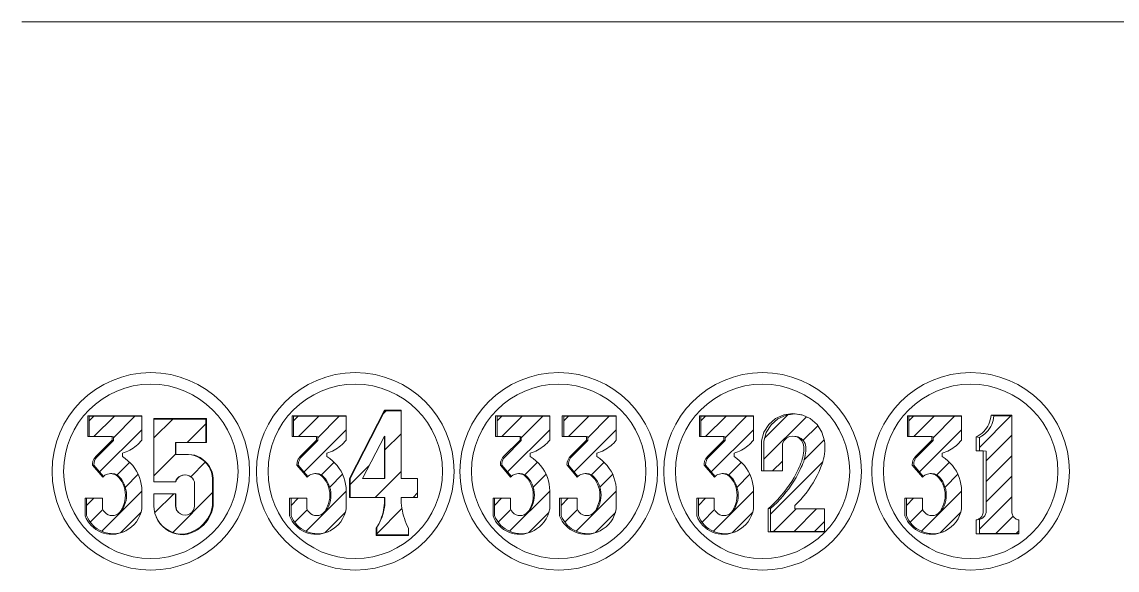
# Model space of a CAD drawing. Header units: centimetres. Extents: x 57 to 5031, y 102 to 2747.
# Drawn here: x 1454 to 1541.1, y 846.9 to 890.6 of the extents above; entities that cross this region are included whole.
import ezdxf

# ---------------------------------------------------------------- set-up
doc = ezdxf.new("R2010")
doc.units = ezdxf.units.CM
doc.header["$MEASUREMENT"] = 0

msp = doc.modelspace()

# ---------------------------------------------------------------- hatches: boundary and pattern name
at = {"lineweight": 20}
h = msp.add_hatch(dxfattribs=at)
h.set_pattern_fill('ANSI31', color=256, scale=9.218651)
h.set_pattern_definition([(45, (924.0523, 1400.7323), (-0.8148213, 0.8148213), [])])
h.paths.add_polyline_path([(1463.506, 859.178), (1459.322, 859.178), (1459.322, 857.557), (1461.147, 857.557), (1461.246, 857.528), (1461.246, 857.254), (1459.955, 855.95), (1459.874, 855.857), (1459.839, 855.806), (1459.808, 855.753), (1459.78, 855.698), (1459.756, 855.642), (1459.736, 855.583), (1459.72, 855.524), (1459.708, 855.463), (1459.697, 855.341), (1459.698, 855.279), (1460.457, 854.395), (1460.482, 854.419), (1460.577, 854.487), (1460.68, 854.542), (1460.79, 854.582), (1460.905, 854.607), (1461.022, 854.615), (1461.122, 854.615), (1461.238, 854.607), (1461.352, 854.583), (1461.461, 854.543), (1461.563, 854.489), (1461.657, 854.421), (1461.741, 854.34), (1461.882, 854.167), (1462.004, 853.979), (1462.106, 853.78), (1462.187, 853.572), (1462.245, 853.356), (1462.281, 853.135), (1462.294, 852.911), (1462.283, 852.688), (1462.249, 852.467), (1462.192, 852.251), (1462.113, 852.041), (1462.012, 851.841), (1461.941, 851.693), (1461.841, 851.563), (1461.717, 851.455), (1461.573, 851.375), (1461.478, 851.343), (1461.319, 851.293), (1461.154, 851.276), (1460.989, 851.293), (1460.831, 851.343), (1460.686, 851.424), (1460.56, 851.533), (1460.46, 851.664), (1460.387, 851.814), (1460.387, 852.647), (1459.12, 852.647), (1459.12, 851.292), (1459.21, 851.081), (1459.322, 850.88), (1459.453, 850.692), (1459.604, 850.518), (1459.771, 850.361), (1459.954, 850.222), (1460.15, 850.102), (1460.357, 850.003), (1460.573, 849.926), (1460.796, 849.871), (1461.024, 849.84), (1461.253, 849.832), (1461.53, 849.855), (1461.802, 849.909), (1462.066, 849.994), (1462.261, 850.083), (1462.471, 850.208), (1462.693, 850.379), (1462.894, 850.574), (1463.072, 850.79), (1463.224, 851.026), (1463.348, 851.277), (1463.442, 851.541), (1463.506, 851.814), (1463.506, 853.232), (1463.495, 853.505), (1463.46, 853.776), (1463.402, 854.042), (1463.321, 854.303), (1463.218, 854.557), (1463.094, 854.8), (1462.95, 855.032), (1462.786, 855.25), (1462.605, 855.454), (1462.406, 855.642), (1462.192, 855.812), (1461.965, 855.963), (1461.965, 856.241), (1462.114, 856.29), (1462.26, 856.347), (1462.404, 856.411), (1462.544, 856.482), (1462.681, 856.56), (1462.813, 856.645), (1462.941, 856.736), (1463.065, 856.833), (1463.183, 856.936), (1463.297, 857.045), (1463.404, 857.16), (1463.506, 857.279)])
h = msp.add_hatch(dxfattribs=at)
h.set_pattern_fill('ANSI31', color=256, scale=17)
h.set_pattern_definition([(45, (458.4382, 1741.694), (-1.502602, 1.502602), [])])
h.paths.add_polyline_path([(1468.679, 855.385), (1468.507, 855.572), (1468.314, 855.736), (1468.101, 855.875), (1467.874, 855.987), (1467.676, 856.055), (1467.446, 856.104), (1467.174, 856.123), (1466.174, 856.123), (1466.174, 857.09), (1468.597, 857.09), (1468.597, 858.95), (1464.467, 858.95), (1464.467, 853.969), (1466.174, 853.969), (1466.24, 854.117), (1466.336, 854.249), (1466.457, 854.358), (1466.598, 854.44), (1466.753, 854.49), (1466.931, 854.509), (1467.112, 854.49), (1467.268, 854.439), (1467.41, 854.357), (1467.533, 854.247), (1467.629, 854.114), (1467.696, 853.963), (1467.696, 852.06), (1467.67, 851.866), (1467.596, 851.686), (1467.477, 851.531), (1467.322, 851.412), (1467.142, 851.338), (1466.948, 851.312), (1466.755, 851.338), (1466.574, 851.412), (1466.405, 851.543), (1466.273, 851.714), (1466.199, 851.892), (1466.174, 852.084), (1466.174, 853.012), (1464.467, 853.012), (1464.467, 852.06), (1464.487, 851.752), (1464.549, 851.45), (1464.639, 851.191), (1464.776, 850.918), (1464.949, 850.666), (1465.154, 850.439), (1465.387, 850.242), (1465.644, 850.077), (1465.921, 849.948), (1466.213, 849.857), (1466.514, 849.806), (1466.819, 849.795), (1467.104, 849.851), (1467.382, 849.937), (1467.649, 850.052), (1467.902, 850.195), (1468.139, 850.364), (1468.356, 850.556), (1468.552, 850.771), (1468.723, 851.006), (1468.869, 851.257), (1468.987, 851.523), (1469.077, 851.799), (1469.136, 852.084), (1469.136, 853.969), (1469.135, 854.222), (1469.103, 854.474), (1469.04, 854.72), (1468.947, 854.956), (1468.826, 855.179)])
h = msp.add_hatch(dxfattribs=at)
h.set_pattern_fill('ANSI31', color=256, scale=9.218651)
h.set_pattern_definition([(45, (940.308, 1400.7323), (-0.8148213, 0.8148213), [])])
h.paths.add_polyline_path([(1479.762, 859.178), (1475.577, 859.178), (1475.577, 857.557), (1477.403, 857.557), (1477.502, 857.528), (1477.502, 857.254), (1476.21, 855.95), (1476.13, 855.857), (1476.095, 855.806), (1476.063, 855.753), (1476.035, 855.698), (1476.011, 855.642), (1475.991, 855.583), (1475.976, 855.524), (1475.964, 855.463), (1475.953, 855.341), (1475.954, 855.279), (1476.713, 854.395), (1476.738, 854.419), (1476.832, 854.487), (1476.936, 854.542), (1477.046, 854.582), (1477.161, 854.607), (1477.278, 854.615), (1477.378, 854.615), (1477.494, 854.607), (1477.607, 854.583), (1477.716, 854.543), (1477.819, 854.489), (1477.913, 854.421), (1477.996, 854.34), (1478.137, 854.167), (1478.26, 853.979), (1478.362, 853.78), (1478.442, 853.572), (1478.501, 853.356), (1478.537, 853.135), (1478.549, 852.911), (1478.538, 852.688), (1478.504, 852.467), (1478.448, 852.251), (1478.369, 852.041), (1478.268, 851.841), (1478.197, 851.693), (1478.097, 851.563), (1477.973, 851.455), (1477.829, 851.375), (1477.733, 851.343), (1477.575, 851.293), (1477.41, 851.276), (1477.245, 851.293), (1477.087, 851.343), (1476.942, 851.424), (1476.816, 851.533), (1476.715, 851.664), (1476.643, 851.814), (1476.643, 852.647), (1475.375, 852.647), (1475.375, 851.292), (1475.466, 851.081), (1475.577, 850.88), (1475.709, 850.692), (1475.859, 850.518), (1476.027, 850.361), (1476.209, 850.222), (1476.405, 850.102), (1476.612, 850.003), (1476.829, 849.926), (1477.052, 849.871), (1477.279, 849.84), (1477.509, 849.832), (1477.785, 849.855), (1478.058, 849.909), (1478.322, 849.994), (1478.517, 850.083), (1478.726, 850.208), (1478.949, 850.379), (1479.15, 850.574), (1479.328, 850.79), (1479.48, 851.026), (1479.604, 851.277), (1479.698, 851.541), (1479.762, 851.814), (1479.762, 853.232), (1479.75, 853.505), (1479.715, 853.776), (1479.657, 854.042), (1479.577, 854.303), (1479.474, 854.557), (1479.35, 854.8), (1479.206, 855.032), (1479.042, 855.25), (1478.86, 855.454), (1478.662, 855.642), (1478.448, 855.812), (1478.221, 855.963), (1478.221, 856.241), (1478.37, 856.29), (1478.516, 856.347), (1478.66, 856.411), (1478.8, 856.482), (1478.936, 856.56), (1479.069, 856.645), (1479.197, 856.736), (1479.32, 856.833), (1479.439, 856.936), (1479.552, 857.045), (1479.66, 857.16), (1479.762, 857.279)])
h = msp.add_hatch(dxfattribs=at)
h.set_pattern_fill('ANSI31', color=256, scale=17)
h.set_pattern_definition([(45, (462.7344, 1741.6897), (-1.502602, 1.502602), [])])
h.paths.add_polyline_path([(1484.125, 859.602), (1482.84, 859.602), (1480.082, 854.232), (1480.082, 852.725), (1482.84, 852.725), (1482.84, 852.5), (1482.836, 852.307), (1482.822, 852.115), (1482.799, 851.923), (1482.767, 851.733), (1482.725, 851.545), (1482.674, 851.358), (1482.615, 851.175), (1482.546, 850.995), (1482.469, 850.818), (1482.383, 850.645), (1482.289, 850.476), (1482.187, 850.313), (1482.187, 849.732), (1484.711, 849.732), (1484.711, 850.268), (1484.619, 850.458), (1484.535, 850.651), (1484.459, 850.848), (1484.39, 851.047), (1484.329, 851.248), (1484.275, 851.452), (1484.23, 851.658), (1484.193, 851.865), (1484.164, 852.074), (1484.142, 852.284), (1484.129, 852.494), (1484.124, 852.725), (1485.444, 852.725), (1485.444, 854.226), (1484.125, 854.226)])
h.paths.add_polyline_path([(1482.805, 857.597), (1482.84, 857.57), (1482.84, 854.232), (1482.805, 854.226), (1481.047, 854.226)], flags=16)
h = msp.add_hatch(dxfattribs=at)
h.set_pattern_fill('ANSI31', color=256, scale=9.218651)
h.set_pattern_definition([(45, (956.4907, 1400.7323), (-0.8148213, 0.8148213), [])])
h.paths.add_polyline_path([(1495.945, 859.178), (1491.76, 859.178), (1491.76, 857.557), (1493.585, 857.557), (1493.684, 857.528), (1493.684, 857.254), (1492.393, 855.95), (1492.313, 855.857), (1492.278, 855.806), (1492.246, 855.753), (1492.218, 855.698), (1492.194, 855.642), (1492.174, 855.583), (1492.158, 855.524), (1492.147, 855.463), (1492.136, 855.341), (1492.137, 855.279), (1492.896, 854.395), (1492.92, 854.419), (1493.015, 854.487), (1493.119, 854.542), (1493.229, 854.582), (1493.344, 854.607), (1493.46, 854.615), (1493.561, 854.615), (1493.677, 854.607), (1493.79, 854.583), (1493.899, 854.543), (1494.002, 854.489), (1494.096, 854.421), (1494.179, 854.34), (1494.32, 854.167), (1494.442, 853.979), (1494.544, 853.78), (1494.625, 853.572), (1494.684, 853.356), (1494.719, 853.135), (1494.732, 852.911), (1494.721, 852.688), (1494.687, 852.467), (1494.63, 852.251), (1494.551, 852.041), (1494.451, 851.841), (1494.379, 851.693), (1494.28, 851.563), (1494.155, 851.455), (1494.012, 851.375), (1493.916, 851.343), (1493.758, 851.293), (1493.593, 851.276), (1493.428, 851.293), (1493.269, 851.343), (1493.124, 851.424), (1492.999, 851.533), (1492.898, 851.664), (1492.826, 851.814), (1492.826, 852.647), (1491.558, 852.647), (1491.558, 851.292), (1491.648, 851.081), (1491.76, 850.88), (1491.892, 850.692), (1492.042, 850.518), (1492.209, 850.361), (1492.392, 850.222), (1492.588, 850.102), (1492.795, 850.003), (1493.012, 849.926), (1493.235, 849.871), (1493.462, 849.84), (1493.692, 849.832), (1493.968, 849.855), (1494.24, 849.909), (1494.504, 849.994), (1494.7, 850.083), (1494.909, 850.208), (1495.131, 850.379), (1495.333, 850.574), (1495.51, 850.79), (1495.662, 851.026), (1495.786, 851.277), (1495.881, 851.541), (1495.945, 851.814), (1495.945, 853.232), (1495.933, 853.505), (1495.898, 853.776), (1495.84, 854.042), (1495.759, 854.303), (1495.657, 854.557), (1495.533, 854.8), (1495.388, 855.032), (1495.225, 855.25), (1495.043, 855.454), (1494.845, 855.642), (1494.631, 855.812), (1494.403, 855.963), (1494.403, 856.241), (1494.552, 856.29), (1494.699, 856.347), (1494.842, 856.411), (1494.983, 856.482), (1495.119, 856.56), (1495.252, 856.645), (1495.38, 856.736), (1495.503, 856.833), (1495.622, 856.936), (1495.735, 857.045), (1495.843, 857.16), (1495.945, 857.279)])
h = msp.add_hatch(dxfattribs=at)
h.set_pattern_fill('ANSI31', color=256, scale=9.218651)
h.set_pattern_definition([(45, (961.79, 1400.7323), (-0.8148213, 0.8148213), [])])
h.paths.add_polyline_path([(1501.244, 859.178), (1497.06, 859.178), (1497.06, 857.557), (1498.885, 857.557), (1498.984, 857.528), (1498.984, 857.254), (1497.692, 855.95), (1497.612, 855.857), (1497.577, 855.806), (1497.545, 855.753), (1497.518, 855.698), (1497.494, 855.642), (1497.474, 855.583), (1497.458, 855.524), (1497.446, 855.463), (1497.435, 855.341), (1497.436, 855.279), (1498.195, 854.395), (1498.22, 854.419), (1498.315, 854.487), (1498.418, 854.542), (1498.528, 854.582), (1498.643, 854.607), (1498.76, 854.615), (1498.86, 854.615), (1498.976, 854.607), (1499.089, 854.583), (1499.198, 854.543), (1499.301, 854.489), (1499.395, 854.421), (1499.478, 854.34), (1499.62, 854.167), (1499.742, 853.979), (1499.844, 853.78), (1499.924, 853.572), (1499.983, 853.356), (1500.019, 853.135), (1500.031, 852.911), (1500.021, 852.688), (1499.987, 852.467), (1499.93, 852.251), (1499.851, 852.041), (1499.75, 851.841), (1499.679, 851.693), (1499.579, 851.563), (1499.455, 851.455), (1499.311, 851.375), (1499.215, 851.343), (1499.057, 851.293), (1498.892, 851.276), (1498.727, 851.293), (1498.569, 851.343), (1498.424, 851.424), (1498.298, 851.533), (1498.197, 851.664), (1498.125, 851.814), (1498.125, 852.647), (1496.857, 852.647), (1496.857, 851.292), (1496.948, 851.081), (1497.059, 850.88), (1497.191, 850.692), (1497.341, 850.518), (1497.509, 850.361), (1497.691, 850.222), (1497.887, 850.102), (1498.095, 850.003), (1498.311, 849.926), (1498.534, 849.871), (1498.761, 849.84), (1498.991, 849.832), (1499.267, 849.855), (1499.54, 849.909), (1499.804, 849.994), (1499.999, 850.083), (1500.208, 850.208), (1500.431, 850.379), (1500.632, 850.574), (1500.81, 850.79), (1500.962, 851.026), (1501.086, 851.277), (1501.18, 851.541), (1501.244, 851.814), (1501.244, 853.232), (1501.232, 853.505), (1501.197, 853.776), (1501.139, 854.042), (1501.059, 854.303), (1500.956, 854.557), (1500.832, 854.8), (1500.688, 855.032), (1500.524, 855.25), (1500.342, 855.454), (1500.144, 855.642), (1499.93, 855.812), (1499.703, 855.963), (1499.703, 856.241), (1499.852, 856.29), (1499.998, 856.347), (1500.142, 856.411), (1500.282, 856.482), (1500.418, 856.56), (1500.551, 856.645), (1500.679, 856.736), (1500.802, 856.833), (1500.921, 856.936), (1501.034, 857.045), (1501.142, 857.16), (1501.244, 857.279)])
h = msp.add_hatch(dxfattribs=at)
h.set_pattern_fill('ANSI31', color=256, scale=9.218651)
h.set_pattern_definition([(45, (972.7003, 1400.7323), (-0.8148213, 0.8148213), [])])
h.paths.add_polyline_path([(1512.154, 859.178), (1507.97, 859.178), (1507.97, 857.557), (1509.795, 857.557), (1509.894, 857.528), (1509.894, 857.254), (1508.603, 855.95), (1508.522, 855.857), (1508.487, 855.806), (1508.456, 855.753), (1508.428, 855.698), (1508.404, 855.642), (1508.384, 855.583), (1508.368, 855.524), (1508.356, 855.463), (1508.345, 855.341), (1508.346, 855.279), (1509.105, 854.395), (1509.13, 854.419), (1509.225, 854.487), (1509.328, 854.542), (1509.438, 854.582), (1509.553, 854.607), (1509.67, 854.615), (1509.77, 854.615), (1509.886, 854.607), (1510, 854.583), (1510.109, 854.543), (1510.211, 854.489), (1510.305, 854.421), (1510.389, 854.34), (1510.53, 854.167), (1510.652, 853.979), (1510.754, 853.78), (1510.835, 853.572), (1510.893, 853.356), (1510.929, 853.135), (1510.942, 852.911), (1510.931, 852.688), (1510.897, 852.467), (1510.84, 852.251), (1510.761, 852.041), (1510.661, 851.841), (1510.589, 851.693), (1510.489, 851.563), (1510.365, 851.455), (1510.221, 851.375), (1510.126, 851.343), (1509.967, 851.293), (1509.802, 851.276), (1509.637, 851.293), (1509.479, 851.343), (1509.334, 851.424), (1509.209, 851.533), (1509.108, 851.664), (1509.035, 851.814), (1509.035, 852.647), (1507.768, 852.647), (1507.768, 851.292), (1507.858, 851.081), (1507.97, 850.88), (1508.101, 850.692), (1508.252, 850.518), (1508.419, 850.361), (1508.602, 850.222), (1508.798, 850.102), (1509.005, 850.003), (1509.221, 849.926), (1509.444, 849.871), (1509.672, 849.84), (1509.901, 849.832), (1510.178, 849.855), (1510.45, 849.909), (1510.714, 849.994), (1510.909, 850.083), (1511.119, 850.208), (1511.341, 850.379), (1511.542, 850.574), (1511.72, 850.79), (1511.872, 851.026), (1511.996, 851.277), (1512.091, 851.541), (1512.154, 851.814), (1512.154, 853.232), (1512.143, 853.505), (1512.108, 853.776), (1512.05, 854.042), (1511.969, 854.303), (1511.866, 854.557), (1511.742, 854.8), (1511.598, 855.032), (1511.434, 855.25), (1511.253, 855.454), (1511.054, 855.642), (1510.84, 855.812), (1510.613, 855.963), (1510.613, 856.241), (1510.762, 856.29), (1510.909, 856.347), (1511.052, 856.411), (1511.192, 856.482), (1511.329, 856.56), (1511.461, 856.645), (1511.589, 856.736), (1511.713, 856.833), (1511.831, 856.936), (1511.945, 857.045), (1512.052, 857.16), (1512.154, 857.279)])
h = msp.add_hatch(dxfattribs=at)
h.set_pattern_fill('ANSI31', color=256, scale=9.218651)
h.set_pattern_definition([(45, (858.8504, 1427.1247), (-0.8148213, 0.8148213), [])])
h.paths.add_polyline_path([(1517.794, 851.811), (1515.435, 851.811), (1515.435, 852.089), (1515.676, 852.319), (1515.907, 852.558), (1516.128, 852.807), (1516.338, 853.065), (1516.538, 853.331), (1516.727, 853.605), (1516.904, 853.887), (1517.07, 854.175), (1517.223, 854.471), (1517.365, 854.772), (1517.494, 855.079), (1517.537, 855.198), (1517.61, 855.391), (1517.672, 855.587), (1517.725, 855.786), (1517.767, 855.987), (1517.798, 856.19), (1517.819, 856.395), (1517.829, 856.6), (1517.828, 856.806), (1517.816, 857.011), (1517.794, 857.216), (1517.596, 857.912), (1517.208, 858.523), (1516.663, 859), (1516.072, 859.272), (1515.453, 859.361), (1514.744, 859.258), (1514.093, 858.959), (1513.553, 858.487), (1513.169, 857.882), (1512.973, 857.192), (1512.98, 856.476), (1512.98, 854.826), (1514.456, 854.826), (1514.456, 856.994), (1514.595, 857.255), (1514.786, 857.442), (1515.025, 857.561), (1515.289, 857.602), (1515.453, 857.575), (1515.553, 857.561), (1515.557, 857.559), (1515.715, 857.534), (1515.951, 857.416), (1516.141, 857.232), (1516.265, 856.998), (1516.312, 856.738), (1516.312, 856.57), (1516.304, 856.403), (1516.288, 856.237), (1516.264, 856.071), (1516.232, 855.907), (1516.192, 855.744), (1516.145, 855.584), (1516.089, 855.426), (1516.026, 855.271), (1515.956, 855.119), (1515.877, 854.945), (1515.716, 854.625), (1515.543, 854.312), (1515.359, 854.005), (1515.163, 853.705), (1514.956, 853.413), (1514.739, 853.129), (1514.51, 852.853), (1514.272, 852.586), (1514.024, 852.328), (1513.766, 852.079), (1513.499, 851.841), (1513.499, 850.015), (1517.794, 850.015)])
h = msp.add_hatch(dxfattribs=at)
h.set_pattern_fill('ANSI31', color=256, scale=9.218651)
h.set_pattern_definition([(45, (989.2476, 1400.7323), (-0.8148213, 0.8148213), [])])
h.paths.add_polyline_path([(1528.702, 859.178), (1524.517, 859.178), (1524.517, 857.557), (1526.342, 857.557), (1526.441, 857.528), (1526.441, 857.254), (1525.15, 855.95), (1525.07, 855.857), (1525.034, 855.806), (1525.003, 855.753), (1524.975, 855.698), (1524.951, 855.642), (1524.931, 855.583), (1524.915, 855.524), (1524.903, 855.463), (1524.893, 855.341), (1524.894, 855.279), (1525.652, 854.395), (1525.677, 854.419), (1525.772, 854.487), (1525.876, 854.542), (1525.986, 854.582), (1526.1, 854.607), (1526.217, 854.615), (1526.318, 854.615), (1526.433, 854.607), (1526.547, 854.583), (1526.656, 854.543), (1526.758, 854.489), (1526.852, 854.421), (1526.936, 854.34), (1527.077, 854.167), (1527.199, 853.979), (1527.301, 853.78), (1527.382, 853.572), (1527.441, 853.356), (1527.476, 853.135), (1527.489, 852.911), (1527.478, 852.688), (1527.444, 852.467), (1527.387, 852.251), (1527.308, 852.041), (1527.208, 851.841), (1527.136, 851.693), (1527.036, 851.563), (1526.912, 851.455), (1526.769, 851.375), (1526.673, 851.343), (1526.515, 851.293), (1526.349, 851.276), (1526.184, 851.293), (1526.026, 851.343), (1525.881, 851.424), (1525.756, 851.533), (1525.655, 851.664), (1525.583, 851.814), (1525.583, 852.647), (1524.315, 852.647), (1524.315, 851.292), (1524.405, 851.081), (1524.517, 850.88), (1524.649, 850.692), (1524.799, 850.518), (1524.966, 850.361), (1525.149, 850.222), (1525.345, 850.102), (1525.552, 850.003), (1525.768, 849.926), (1525.991, 849.871), (1526.219, 849.84), (1526.448, 849.832), (1526.725, 849.855), (1526.997, 849.909), (1527.261, 849.994), (1527.456, 850.083), (1527.666, 850.208), (1527.888, 850.379), (1528.09, 850.574), (1528.267, 850.79), (1528.419, 851.026), (1528.543, 851.277), (1528.638, 851.541), (1528.702, 851.814), (1528.702, 853.232), (1528.69, 853.505), (1528.655, 853.776), (1528.597, 854.042), (1528.516, 854.303), (1528.414, 854.557), (1528.29, 854.8), (1528.145, 855.032), (1527.982, 855.25), (1527.8, 855.454), (1527.602, 855.642), (1527.388, 855.812), (1527.16, 855.963), (1527.16, 856.241), (1527.309, 856.29), (1527.456, 856.347), (1527.599, 856.411), (1527.739, 856.482), (1527.876, 856.56), (1528.008, 856.645), (1528.137, 856.736), (1528.26, 856.833), (1528.379, 856.936), (1528.492, 857.045), (1528.6, 857.16), (1528.702, 857.279)])
h = msp.add_hatch(dxfattribs=at)
h.set_pattern_fill('ANSI31', color=256, scale=9.218651)
h.set_pattern_definition([(45, (1000.2924, 1400.8088), (-0.8148213, 0.8148213), [])])
h.paths.add_polyline_path([(1533.115, 850.964), (1533.045, 850.997), (1532.98, 851.038), (1532.92, 851.087), (1532.866, 851.142), (1532.819, 851.203), (1532.78, 851.269), (1532.749, 851.34), (1532.727, 851.414), (1532.713, 851.489), (1532.708, 851.566), (1532.708, 859.207), (1531.274, 859.207), (1531.253, 859.028), (1531.217, 858.852), (1531.165, 858.68), (1531.099, 858.513), (1531.018, 858.352), (1530.924, 858.199), (1530.816, 858.055), (1530.697, 857.921), (1530.567, 857.797), (1530.426, 857.685), (1530.276, 857.586), (1530.118, 857.5), (1530.118, 856.418), (1530.43, 856.418), (1530.668, 856.401), (1530.668, 851.597), (1530.658, 851.522), (1530.64, 851.45), (1530.615, 851.379), (1530.582, 851.312), (1530.543, 851.248), (1530.497, 851.189), (1530.445, 851.135), (1530.387, 851.086), (1530.325, 851.044), (1530.259, 851.009), (1530.19, 850.981), (1530.118, 850.961), (1530.118, 849.861), (1533.263, 849.861), (1533.263, 850.924), (1533.188, 850.94)])

# ---------------------------------------------------------------- linework, layer by layer
for p, q in [((1840.725, 890.555), (1453.97, 890.555)), ((1459.204, 859.222), (1459.204, 857.557)), ((1459.322, 859.178), (1459.322, 857.557)), ((1468.597, 858.95), (1468.597, 857.09)), ((1475.459, 859.222), (1475.459, 857.557)), ((1475.577, 859.178), (1475.577, 857.557)), ((1482.84, 859.602), (1484.125, 859.602)), ((1491.642, 859.222), (1491.642, 857.557)), ((1491.76, 859.178), (1491.76, 857.557)), ((1496.942, 859.222), (1496.942, 857.557)), ((1497.06, 859.178), (1497.06, 857.557)), ((1507.852, 859.222), (1507.852, 857.557)), ((1507.97, 859.178), (1507.97, 857.557)), ((1524.399, 859.222), (1524.399, 857.557)), ((1524.517, 859.178), (1524.517, 857.557)), ((1459.204, 857.557), (1459.322, 857.557)), ((1459.322, 857.557), (1461.147, 857.557)), ((1461.147, 857.557), (1461.246, 857.528)), ((1461.246, 857.528), (1461.246, 857.254)), ((1466.2, 857.09), (1466.2, 856.139)), ((1475.459, 857.557), (1475.577, 857.557)), ((1475.577, 857.557), (1477.403, 857.557)), ((1477.403, 857.557), (1477.502, 857.528)), ((1477.502, 857.528), (1477.502, 857.254)), ((1482.805, 854.226), (1482.805, 857.597)), ((1491.642, 857.557), (1491.76, 857.557)), ((1491.76, 857.557), (1493.585, 857.557)), ((1493.585, 857.557), (1493.684, 857.528)), ((1493.684, 857.528), (1493.684, 857.254)), ((1496.942, 857.557), (1497.06, 857.557)), ((1497.06, 857.557), (1498.885, 857.557)), ((1498.885, 857.557), (1498.984, 857.528)), ((1498.984, 857.528), (1498.984, 857.254)), ((1507.852, 857.557), (1507.97, 857.557)), ((1507.97, 857.557), (1509.795, 857.557)), ((1509.795, 857.557), (1509.894, 857.528)), ((1509.894, 857.528), (1509.894, 857.254)), ((1524.399, 857.557), (1524.517, 857.557)), ((1524.517, 857.557), (1526.342, 857.557)), ((1526.342, 857.557), (1526.441, 857.528)), ((1526.441, 857.528), (1526.441, 857.254)), ((1530.118, 857.5), (1530.118, 856.418)), ((1466.948, 854.507), (1467.112, 854.49)), ((1467.112, 854.49), (1467.268, 854.439)), ((1464.467, 853.969), (1466.174, 853.969)), ((1467.268, 854.439), (1467.41, 854.357)), ((1467.41, 854.357), (1467.533, 854.247)), ((1467.533, 854.247), (1467.629, 854.114)), ((1467.629, 854.114), (1467.696, 853.963)), ((1467.696, 853.963), (1467.696, 852.06)), ((1467.67, 851.866), (1467.596, 851.686)), ((1467.696, 852.06), (1467.67, 851.866)), ((1461.478, 851.343), (1461.319, 851.293)), ((1466.574, 851.412), (1466.419, 851.531)), ((1466.755, 851.338), (1466.574, 851.412)), ((1466.948, 851.312), (1466.755, 851.338)), ((1467.142, 851.338), (1466.948, 851.312)), ((1467.322, 851.412), (1467.142, 851.338)), ((1467.477, 851.531), (1467.322, 851.412)), ((1467.596, 851.686), (1467.477, 851.531)), ((1477.733, 851.343), (1477.575, 851.293)), ((1493.916, 851.343), (1493.758, 851.293)), ((1499.215, 851.343), (1499.057, 851.293)), ((1510.126, 851.343), (1509.967, 851.293)), ((1526.673, 851.343), (1526.515, 851.293)), ((1530.118, 849.861), (1533.263, 849.861))]:
    msp.add_line(p, q, dxfattribs=at)
for points in [[(1459.322, 859.178), (1463.506, 859.178), (1463.506, 859.222), (1459.204, 859.222)], [(1475.577, 859.178), (1479.762, 859.178), (1479.762, 859.222), (1475.459, 859.222)], [(1491.76, 859.178), (1495.945, 859.178), (1495.945, 859.222), (1491.642, 859.222)], [(1497.06, 859.178), (1501.244, 859.178), (1501.244, 859.222), (1496.942, 859.222)], [(1507.97, 859.178), (1512.154, 859.178), (1512.154, 859.222), (1507.852, 859.222)], [(1524.517, 859.178), (1528.702, 859.178), (1528.702, 859.222), (1524.399, 859.222)], [(1481.047, 854.226), (1482.805, 857.597), (1482.84, 857.57), (1482.84, 854.232), (1482.805, 854.226)], [(1461.238, 854.607), (1461.122, 854.615), (1461.022, 854.615), (1461.139, 854.607), (1461.254, 854.582), (1461.364, 854.542), (1461.467, 854.487), (1461.562, 854.419), (1461.647, 854.337), (1461.789, 854.162), (1461.912, 853.973), (1462.015, 853.772), (1462.097, 853.561), (1462.156, 853.343), (1462.192, 853.12), (1462.205, 852.894), (1462.194, 852.669), (1462.16, 852.445), (1462.102, 852.227), (1462.022, 852.016), (1461.921, 851.814), (1461.849, 851.664), (1461.748, 851.533), (1461.622, 851.424), (1461.478, 851.343), (1461.573, 851.375), (1461.717, 851.455), (1461.841, 851.563), (1461.941, 851.693), (1462.012, 851.841), (1462.113, 852.041), (1462.192, 852.251), (1462.249, 852.467), (1462.283, 852.688), (1462.294, 852.911), (1462.281, 853.135), (1462.245, 853.356), (1462.187, 853.572), (1462.106, 853.78), (1462.004, 853.979), (1461.882, 854.167), (1461.741, 854.34), (1461.657, 854.421), (1461.563, 854.489), (1461.461, 854.543), (1461.352, 854.583)], [(1466.2, 853.963), (1466.267, 854.114), (1466.364, 854.247), (1466.486, 854.357), (1466.628, 854.439), (1466.785, 854.49), (1466.948, 854.507), (1466.915, 854.507), (1466.753, 854.49), (1466.598, 854.44), (1466.457, 854.358), (1466.336, 854.249), (1466.24, 854.117), (1466.174, 853.969)], [(1477.494, 854.607), (1477.378, 854.615), (1477.278, 854.615), (1477.395, 854.607), (1477.509, 854.582), (1477.619, 854.542), (1477.723, 854.487), (1477.818, 854.419), (1477.902, 854.337), (1478.045, 854.162), (1478.168, 853.973), (1478.271, 853.772), (1478.353, 853.561), (1478.412, 853.343), (1478.448, 853.12), (1478.46, 852.894), (1478.45, 852.669), (1478.415, 852.445), (1478.358, 852.227), (1478.278, 852.016), (1478.177, 851.814), (1478.104, 851.664), (1478.004, 851.533), (1477.878, 851.424), (1477.733, 851.343), (1477.829, 851.375), (1477.973, 851.455), (1478.097, 851.563), (1478.197, 851.693), (1478.268, 851.841), (1478.369, 852.041), (1478.448, 852.251), (1478.504, 852.467), (1478.538, 852.688), (1478.549, 852.911), (1478.537, 853.135), (1478.501, 853.356), (1478.442, 853.572), (1478.362, 853.78), (1478.26, 853.979), (1478.137, 854.167), (1477.996, 854.34), (1477.913, 854.421), (1477.819, 854.489), (1477.716, 854.543), (1477.607, 854.583)], [(1493.677, 854.607), (1493.561, 854.615), (1493.46, 854.615), (1493.577, 854.607), (1493.692, 854.582), (1493.802, 854.542), (1493.906, 854.487), (1494.001, 854.419), (1494.085, 854.337), (1494.227, 854.162), (1494.351, 853.973), (1494.454, 853.772), (1494.535, 853.561), (1494.594, 853.343), (1494.631, 853.12), (1494.643, 852.894), (1494.632, 852.669), (1494.598, 852.445), (1494.541, 852.227), (1494.461, 852.016), (1494.359, 851.814), (1494.287, 851.664), (1494.186, 851.533), (1494.061, 851.424), (1493.916, 851.343), (1494.012, 851.375), (1494.155, 851.455), (1494.28, 851.563), (1494.379, 851.693), (1494.451, 851.841), (1494.551, 852.041), (1494.63, 852.251), (1494.687, 852.467), (1494.721, 852.688), (1494.732, 852.911), (1494.719, 853.135), (1494.684, 853.356), (1494.625, 853.572), (1494.544, 853.78), (1494.442, 853.979), (1494.32, 854.167), (1494.179, 854.34), (1494.096, 854.421), (1494.002, 854.489), (1493.899, 854.543), (1493.79, 854.583)], [(1498.976, 854.607), (1498.86, 854.615), (1498.76, 854.615), (1498.877, 854.607), (1498.991, 854.582), (1499.101, 854.542), (1499.205, 854.487), (1499.3, 854.419), (1499.384, 854.337), (1499.527, 854.162), (1499.65, 853.973), (1499.753, 853.772), (1499.835, 853.561), (1499.894, 853.343), (1499.93, 853.12), (1499.943, 852.894), (1499.932, 852.669), (1499.897, 852.445), (1499.84, 852.227), (1499.76, 852.016), (1499.659, 851.814), (1499.587, 851.664), (1499.486, 851.533), (1499.36, 851.424), (1499.215, 851.343), (1499.311, 851.375), (1499.455, 851.455), (1499.579, 851.563), (1499.679, 851.693), (1499.75, 851.841), (1499.851, 852.041), (1499.93, 852.251), (1499.987, 852.467), (1500.021, 852.688), (1500.031, 852.911), (1500.019, 853.135), (1499.983, 853.356), (1499.924, 853.572), (1499.844, 853.78), (1499.742, 853.979), (1499.62, 854.167), (1499.478, 854.34), (1499.395, 854.421), (1499.301, 854.489), (1499.198, 854.543), (1499.089, 854.583)], [(1509.886, 854.607), (1509.77, 854.615), (1509.67, 854.615), (1509.787, 854.607), (1509.902, 854.582), (1510.012, 854.542), (1510.115, 854.487), (1510.21, 854.419), (1510.295, 854.337), (1510.437, 854.162), (1510.56, 853.973), (1510.663, 853.772), (1510.745, 853.561), (1510.804, 853.343), (1510.84, 853.12), (1510.853, 852.894), (1510.842, 852.669), (1510.808, 852.445), (1510.75, 852.227), (1510.67, 852.016), (1510.569, 851.814), (1510.497, 851.664), (1510.396, 851.533), (1510.27, 851.424), (1510.126, 851.343), (1510.221, 851.375), (1510.365, 851.455), (1510.489, 851.563), (1510.589, 851.693), (1510.661, 851.841), (1510.761, 852.041), (1510.84, 852.251), (1510.897, 852.467), (1510.931, 852.688), (1510.942, 852.911), (1510.929, 853.135), (1510.893, 853.356), (1510.835, 853.572), (1510.754, 853.78), (1510.652, 853.979), (1510.53, 854.167), (1510.389, 854.34), (1510.305, 854.421), (1510.211, 854.489), (1510.109, 854.543), (1510, 854.583)], [(1526.433, 854.607), (1526.318, 854.615), (1526.217, 854.615), (1526.334, 854.607), (1526.449, 854.582), (1526.559, 854.542), (1526.663, 854.487), (1526.757, 854.419), (1526.842, 854.337), (1526.984, 854.162), (1527.108, 853.973), (1527.211, 853.772), (1527.292, 853.561), (1527.351, 853.343), (1527.387, 853.12), (1527.4, 852.894), (1527.389, 852.669), (1527.355, 852.445), (1527.298, 852.227), (1527.218, 852.016), (1527.116, 851.814), (1527.044, 851.664), (1526.943, 851.533), (1526.818, 851.424), (1526.673, 851.343), (1526.769, 851.375), (1526.912, 851.455), (1527.036, 851.563), (1527.136, 851.693), (1527.208, 851.841), (1527.308, 852.041), (1527.387, 852.251), (1527.444, 852.467), (1527.478, 852.688), (1527.489, 852.911), (1527.476, 853.135), (1527.441, 853.356), (1527.382, 853.572), (1527.301, 853.78), (1527.199, 853.979), (1527.077, 854.167), (1526.936, 854.34), (1526.852, 854.421), (1526.758, 854.489), (1526.656, 854.543), (1526.547, 854.583)]]:
    msp.add_lwpolyline(points, close=True, dxfattribs=at)
for points in [[(1462.693, 850.379), (1462.894, 850.574), (1463.072, 850.79), (1463.224, 851.026), (1463.348, 851.277), (1463.442, 851.541), (1463.506, 851.814), (1463.506, 853.232), (1463.495, 853.505), (1463.46, 853.776), (1463.402, 854.042), (1463.321, 854.303), (1463.218, 854.557), (1463.094, 854.8), (1462.95, 855.032), (1462.786, 855.25), (1462.605, 855.454), (1462.406, 855.642), (1462.192, 855.812), (1461.965, 855.963), (1461.965, 856.241), (1462.114, 856.29), (1462.26, 856.347), (1462.404, 856.411), (1462.544, 856.482), (1462.681, 856.56), (1462.813, 856.645), (1462.941, 856.736), (1463.065, 856.833), (1463.183, 856.936), (1463.297, 857.045), (1463.404, 857.16), (1463.506, 857.279), (1463.506, 859.178)], [(1468.648, 858.994), (1464.467, 858.994), (1464.467, 858.95)], [(1466.2, 853.963), (1464.467, 853.963), (1464.467, 853.969), (1464.467, 858.95), (1468.597, 858.95), (1468.648, 858.994), (1468.648, 857.09), (1468.597, 857.09), (1466.2, 857.09), (1466.174, 857.065), (1466.174, 856.123), (1466.2, 856.139), (1467.21, 856.139), (1467.485, 856.12), (1467.717, 856.071), (1467.917, 856.001), (1468.147, 855.888), (1468.361, 855.748), (1468.556, 855.582), (1468.73, 855.394), (1468.879, 855.186)], [(1478.949, 850.379), (1479.15, 850.574), (1479.328, 850.79), (1479.48, 851.026), (1479.604, 851.277), (1479.698, 851.541), (1479.762, 851.814), (1479.762, 853.232), (1479.75, 853.505), (1479.715, 853.776), (1479.657, 854.042), (1479.577, 854.303), (1479.474, 854.557), (1479.35, 854.8), (1479.206, 855.032), (1479.042, 855.25), (1478.86, 855.454), (1478.662, 855.642), (1478.448, 855.812), (1478.221, 855.963), (1478.221, 856.241), (1478.37, 856.29), (1478.516, 856.347), (1478.66, 856.411), (1478.8, 856.482), (1478.936, 856.56), (1479.069, 856.645), (1479.197, 856.736), (1479.32, 856.833), (1479.439, 856.936), (1479.552, 857.045), (1479.66, 857.16), (1479.762, 857.279), (1479.762, 859.178)], [(1480.021, 852.705), (1480.021, 854.226), (1482.805, 859.649)], [(1484.125, 852.705), (1485.444, 852.705), (1485.444, 852.725), (1485.444, 854.226), (1484.125, 854.226), (1484.125, 859.602), (1484.125, 859.649), (1482.805, 859.649), (1482.84, 859.602), (1480.082, 854.232), (1480.082, 852.725)], [(1495.131, 850.379), (1495.333, 850.574), (1495.51, 850.79), (1495.662, 851.026), (1495.786, 851.277), (1495.881, 851.541), (1495.945, 851.814), (1495.945, 853.232), (1495.933, 853.505), (1495.898, 853.776), (1495.84, 854.042), (1495.759, 854.303), (1495.657, 854.557), (1495.533, 854.8), (1495.388, 855.032), (1495.225, 855.25), (1495.043, 855.454), (1494.845, 855.642), (1494.631, 855.812), (1494.403, 855.963), (1494.403, 856.241), (1494.552, 856.29), (1494.699, 856.347), (1494.842, 856.411), (1494.983, 856.482), (1495.119, 856.56), (1495.252, 856.645), (1495.38, 856.736), (1495.503, 856.833), (1495.622, 856.936), (1495.735, 857.045), (1495.843, 857.16), (1495.945, 857.279), (1495.945, 859.178)], [(1500.431, 850.379), (1500.632, 850.574), (1500.81, 850.79), (1500.962, 851.026), (1501.086, 851.277), (1501.18, 851.541), (1501.244, 851.814), (1501.244, 853.232), (1501.232, 853.505), (1501.197, 853.776), (1501.139, 854.042), (1501.059, 854.303), (1500.956, 854.557), (1500.832, 854.8), (1500.688, 855.032), (1500.524, 855.25), (1500.342, 855.454), (1500.144, 855.642), (1499.93, 855.812), (1499.703, 855.963), (1499.703, 856.241), (1499.852, 856.29), (1499.998, 856.347), (1500.142, 856.411), (1500.282, 856.482), (1500.418, 856.56), (1500.551, 856.645), (1500.679, 856.736), (1500.802, 856.833), (1500.921, 856.936), (1501.034, 857.045), (1501.142, 857.16), (1501.244, 857.279), (1501.244, 859.178)], [(1511.341, 850.379), (1511.542, 850.574), (1511.72, 850.79), (1511.872, 851.026), (1511.996, 851.277), (1512.091, 851.541), (1512.154, 851.814), (1512.154, 853.232), (1512.143, 853.505), (1512.108, 853.776), (1512.05, 854.042), (1511.969, 854.303), (1511.866, 854.557), (1511.742, 854.8), (1511.598, 855.032), (1511.434, 855.25), (1511.253, 855.454), (1511.054, 855.642), (1510.84, 855.812), (1510.613, 855.963), (1510.613, 856.241), (1510.762, 856.29), (1510.909, 856.347), (1511.052, 856.411), (1511.192, 856.482), (1511.329, 856.56), (1511.461, 856.645), (1511.589, 856.736), (1511.713, 856.833), (1511.831, 856.936), (1511.945, 857.045), (1512.052, 857.16), (1512.154, 857.279), (1512.154, 859.178)], [(1512.791, 854.826), (1512.791, 856.492), (1512.784, 857.216), (1512.982, 857.912), (1513.37, 858.523), (1513.915, 859), (1514.573, 859.302), (1515.289, 859.406), (1516.005, 859.302), (1516.072, 859.272), (1516.663, 859), (1517.208, 858.523), (1517.596, 857.912), (1517.794, 857.216), (1517.816, 857.011), (1517.828, 856.806), (1517.829, 856.6), (1517.819, 856.395), (1517.798, 856.19), (1517.767, 855.987), (1517.725, 855.786), (1517.672, 855.587), (1517.61, 855.391), (1517.537, 855.198), (1517.494, 855.079), (1517.365, 854.772), (1517.223, 854.471), (1517.07, 854.175), (1516.904, 853.887), (1516.727, 853.605), (1516.538, 853.331), (1516.338, 853.065), (1516.128, 852.807), (1515.907, 852.558), (1515.676, 852.319), (1515.435, 852.089), (1515.435, 851.811), (1517.794, 851.811), (1517.794, 850.015), (1517.794, 849.968), (1513.316, 849.968)], [(1512.98, 854.826), (1512.98, 856.476), (1512.973, 857.192), (1513.169, 857.882), (1513.553, 858.487), (1514.093, 858.959), (1514.744, 859.258), (1515.453, 859.361), (1516.072, 859.272)], [(1527.888, 850.379), (1528.09, 850.574), (1528.267, 850.79), (1528.419, 851.026), (1528.543, 851.277), (1528.638, 851.541), (1528.702, 851.814), (1528.702, 853.232), (1528.69, 853.505), (1528.655, 853.776), (1528.597, 854.042), (1528.516, 854.303), (1528.414, 854.557), (1528.29, 854.8), (1528.145, 855.032), (1527.982, 855.25), (1527.8, 855.454), (1527.602, 855.642), (1527.388, 855.812), (1527.16, 855.963), (1527.16, 856.241), (1527.309, 856.29), (1527.456, 856.347), (1527.599, 856.411), (1527.739, 856.482), (1527.876, 856.56), (1528.008, 856.645), (1528.137, 856.736), (1528.26, 856.833), (1528.379, 856.936), (1528.492, 857.045), (1528.6, 857.16), (1528.702, 857.279), (1528.702, 859.178)], [(1529.875, 849.814), (1533.263, 849.814), (1533.263, 849.861), (1533.263, 850.924), (1533.188, 850.94), (1533.115, 850.964), (1533.045, 850.997), (1532.98, 851.038), (1532.92, 851.087), (1532.866, 851.142), (1532.819, 851.203), (1532.78, 851.269), (1532.749, 851.34), (1532.727, 851.414), (1532.713, 851.489), (1532.708, 851.566), (1532.708, 859.207), (1532.708, 859.251), (1531.043, 859.251), (1531.021, 859.071), (1530.985, 858.893), (1530.932, 858.719), (1530.865, 858.551), (1530.784, 858.389), (1530.689, 858.234), (1530.58, 858.088), (1530.46, 857.952), (1530.328, 857.828), (1530.186, 857.715), (1530.034, 857.615), (1529.875, 857.528), (1529.875, 856.418), (1530.118, 856.418), (1530.43, 856.418), (1530.43, 851.566), (1530.42, 851.491), (1530.402, 851.418), (1530.376, 851.347), (1530.344, 851.278), (1530.304, 851.214), (1530.257, 851.154), (1530.205, 851.1), (1530.147, 851.051), (1530.084, 851.009), (1530.018, 850.973), (1529.947, 850.945), (1529.875, 850.924), (1529.875, 849.814), (1530.118, 849.861), (1530.118, 850.961), (1530.19, 850.981), (1530.259, 851.009), (1530.325, 851.044), (1530.387, 851.086), (1530.445, 851.135), (1530.497, 851.189), (1530.543, 851.248), (1530.582, 851.312), (1530.615, 851.379), (1530.64, 851.45), (1530.658, 851.522), (1530.668, 851.597), (1530.668, 856.401), (1530.43, 856.418)], [(1529.875, 857.528), (1530.118, 857.5), (1530.276, 857.586), (1530.426, 857.685), (1530.567, 857.797), (1530.697, 857.921), (1530.816, 858.055), (1530.924, 858.199), (1531.018, 858.352), (1531.099, 858.513), (1531.165, 858.68), (1531.217, 858.852), (1531.253, 859.028), (1531.274, 859.207)], [(1531.043, 859.251), (1531.274, 859.207), (1532.708, 859.207)], [(1461.147, 857.279), (1459.843, 855.963), (1459.762, 855.869), (1459.726, 855.818), (1459.694, 855.764), (1459.666, 855.709), (1459.642, 855.651), (1459.622, 855.593), (1459.606, 855.532), (1459.594, 855.471), (1459.583, 855.347), (1459.584, 855.285), (1460.397, 854.337), (1460.457, 854.395), (1460.482, 854.419), (1460.577, 854.487), (1460.68, 854.542), (1460.79, 854.582), (1460.905, 854.607), (1461.022, 854.615)], [(1461.147, 857.557), (1461.147, 857.279), (1461.246, 857.254), (1459.955, 855.95), (1459.874, 855.857), (1459.839, 855.806), (1459.808, 855.753), (1459.78, 855.698), (1459.756, 855.642), (1459.736, 855.583), (1459.72, 855.524), (1459.708, 855.463), (1459.697, 855.341), (1459.698, 855.279), (1460.457, 854.395)], [(1477.403, 857.279), (1476.099, 855.963), (1476.017, 855.869), (1475.982, 855.818), (1475.95, 855.764), (1475.922, 855.709), (1475.898, 855.651), (1475.878, 855.593), (1475.861, 855.532), (1475.85, 855.471), (1475.839, 855.347), (1475.84, 855.285), (1476.653, 854.337), (1476.713, 854.395), (1476.738, 854.419), (1476.832, 854.487), (1476.936, 854.542), (1477.046, 854.582), (1477.161, 854.607), (1477.278, 854.615)], [(1477.403, 857.557), (1477.403, 857.279), (1477.502, 857.254), (1476.21, 855.95), (1476.13, 855.857), (1476.095, 855.806), (1476.063, 855.753), (1476.035, 855.698), (1476.011, 855.642), (1475.991, 855.583), (1475.976, 855.524), (1475.964, 855.463), (1475.953, 855.341), (1475.954, 855.279), (1476.713, 854.395)], [(1493.585, 857.279), (1492.281, 855.963), (1492.2, 855.869), (1492.165, 855.818), (1492.133, 855.764), (1492.105, 855.709), (1492.081, 855.651), (1492.06, 855.593), (1492.044, 855.532), (1492.032, 855.471), (1492.022, 855.347), (1492.023, 855.285), (1492.836, 854.337), (1492.896, 854.395), (1492.92, 854.419), (1493.015, 854.487), (1493.119, 854.542), (1493.229, 854.582), (1493.344, 854.607), (1493.46, 854.615)], [(1493.585, 857.557), (1493.585, 857.279), (1493.684, 857.254), (1492.393, 855.95), (1492.313, 855.857), (1492.278, 855.806), (1492.246, 855.753), (1492.218, 855.698), (1492.194, 855.642), (1492.174, 855.583), (1492.158, 855.524), (1492.147, 855.463), (1492.136, 855.341), (1492.137, 855.279), (1492.896, 854.395)], [(1498.885, 857.279), (1497.581, 855.963), (1497.5, 855.869), (1497.464, 855.818), (1497.432, 855.764), (1497.404, 855.709), (1497.38, 855.651), (1497.36, 855.593), (1497.344, 855.532), (1497.332, 855.471), (1497.321, 855.347), (1497.322, 855.285), (1498.135, 854.337), (1498.195, 854.395), (1498.22, 854.419), (1498.315, 854.487), (1498.418, 854.542), (1498.528, 854.582), (1498.643, 854.607), (1498.76, 854.615)], [(1498.885, 857.557), (1498.885, 857.279), (1498.984, 857.254), (1497.692, 855.95), (1497.612, 855.857), (1497.577, 855.806), (1497.545, 855.753), (1497.518, 855.698), (1497.494, 855.642), (1497.474, 855.583), (1497.458, 855.524), (1497.446, 855.463), (1497.435, 855.341), (1497.436, 855.279), (1498.195, 854.395)], [(1509.795, 857.279), (1508.491, 855.963), (1508.41, 855.869), (1508.374, 855.818), (1508.342, 855.764), (1508.314, 855.709), (1508.29, 855.651), (1508.27, 855.593), (1508.254, 855.532), (1508.242, 855.471), (1508.231, 855.347), (1508.232, 855.285), (1509.046, 854.337), (1509.105, 854.395), (1509.13, 854.419), (1509.225, 854.487), (1509.328, 854.542), (1509.438, 854.582), (1509.553, 854.607), (1509.67, 854.615)], [(1509.795, 857.557), (1509.795, 857.279), (1509.894, 857.254), (1508.603, 855.95), (1508.522, 855.857), (1508.487, 855.806), (1508.456, 855.753), (1508.428, 855.698), (1508.404, 855.642), (1508.384, 855.583), (1508.368, 855.524), (1508.356, 855.463), (1508.345, 855.341), (1508.346, 855.279), (1509.105, 854.395)], [(1512.791, 854.826), (1512.98, 854.826), (1514.456, 854.826), (1514.456, 856.946), (1514.47, 857.019), (1514.595, 857.255), (1514.786, 857.442), (1515.025, 857.561), (1515.289, 857.602), (1515.453, 857.575), (1515.553, 857.561), (1515.557, 857.559)], [(1515.983, 857.255), (1516.108, 857.019), (1516.156, 856.757), (1516.156, 856.588), (1516.148, 856.419), (1516.132, 856.251), (1516.108, 856.083), (1516.076, 855.917), (1516.035, 855.753), (1515.987, 855.591), (1515.931, 855.432), (1515.868, 855.275), (1515.796, 855.122), (1515.717, 854.946), (1515.555, 854.623), (1515.38, 854.307), (1515.194, 853.997), (1514.996, 853.694), (1514.787, 853.399), (1514.567, 853.112), (1514.337, 852.834), (1514.096, 852.564), (1513.845, 852.303), (1513.585, 852.052), (1513.316, 851.811), (1513.316, 849.968), (1513.499, 850.015), (1517.794, 850.015)], [(1515.983, 857.255), (1515.792, 857.442), (1515.557, 857.559), (1515.715, 857.534), (1515.951, 857.416), (1516.141, 857.232), (1516.265, 856.998), (1516.312, 856.738), (1516.312, 856.57), (1516.304, 856.403), (1516.288, 856.237), (1516.264, 856.071), (1516.232, 855.907), (1516.192, 855.744), (1516.145, 855.584), (1516.089, 855.426), (1516.026, 855.271), (1515.956, 855.119), (1515.877, 854.945), (1515.716, 854.625), (1515.543, 854.312), (1515.359, 854.005), (1515.163, 853.705), (1514.956, 853.413), (1514.739, 853.129), (1514.51, 852.853), (1514.272, 852.586), (1514.024, 852.328), (1513.766, 852.079), (1513.499, 851.841)], [(1526.342, 857.279), (1525.038, 855.963), (1524.957, 855.869), (1524.922, 855.818), (1524.89, 855.764), (1524.862, 855.709), (1524.837, 855.651), (1524.817, 855.593), (1524.801, 855.532), (1524.789, 855.471), (1524.778, 855.347), (1524.779, 855.285), (1525.593, 854.337), (1525.652, 854.395), (1525.677, 854.419), (1525.772, 854.487), (1525.876, 854.542), (1525.986, 854.582), (1526.1, 854.607), (1526.217, 854.615)], [(1526.342, 857.557), (1526.342, 857.279), (1526.441, 857.254), (1525.15, 855.95), (1525.07, 855.857), (1525.034, 855.806), (1525.003, 855.753), (1524.975, 855.698), (1524.951, 855.642), (1524.931, 855.583), (1524.915, 855.524), (1524.903, 855.463), (1524.893, 855.341), (1524.894, 855.279), (1525.652, 854.395)], [(1466.174, 856.123), (1467.174, 856.123), (1467.446, 856.104), (1467.676, 856.055), (1467.874, 855.987), (1468.101, 855.875), (1468.314, 855.736), (1468.507, 855.572), (1468.679, 855.385), (1468.826, 855.179), (1468.947, 854.956), (1469.04, 854.72), (1469.103, 854.474), (1469.135, 854.222), (1469.136, 853.969), (1469.136, 852.084), (1469.077, 851.799), (1468.987, 851.523), (1468.869, 851.257), (1468.723, 851.006), (1468.552, 850.771), (1468.356, 850.556), (1468.139, 850.364), (1467.902, 850.195), (1467.649, 850.052), (1467.382, 849.937), (1467.104, 849.851), (1466.819, 849.795), (1466.514, 849.806), (1466.213, 849.857), (1465.921, 849.948), (1465.644, 850.077), (1465.387, 850.242), (1465.154, 850.439), (1464.949, 850.666), (1464.776, 850.918), (1464.639, 851.191)], [(1464.549, 851.45), (1464.639, 851.191), (1464.65, 851.158), (1464.789, 850.883), (1464.963, 850.628), (1465.17, 850.399), (1465.405, 850.2), (1465.665, 850.034), (1465.945, 849.903), (1466.239, 849.812), (1466.544, 849.76), (1466.852, 849.749), (1467.14, 849.805), (1467.42, 849.892), (1467.69, 850.008), (1467.945, 850.152), (1468.184, 850.323), (1468.404, 850.518), (1468.601, 850.735), (1468.775, 850.971), (1468.922, 851.225), (1469.041, 851.493), (1469.131, 851.773), (1469.191, 852.06), (1469.191, 853.963), (1469.19, 854.22), (1469.158, 854.474), (1469.094, 854.722), (1469.001, 854.96), (1468.879, 855.186)], [(1466.301, 851.686), (1466.226, 851.866), (1466.2, 852.06), (1466.2, 853.012), (1466.174, 853.012), (1464.467, 853.012), (1464.467, 852.06), (1464.487, 851.752), (1464.549, 851.45)], [(1466.301, 851.686), (1466.419, 851.531), (1466.391, 851.56), (1466.273, 851.714), (1466.199, 851.892), (1466.174, 852.084), (1466.174, 853.012)], [(1482.805, 852.705), (1480.021, 852.705), (1480.082, 852.725), (1482.84, 852.725)], [(1485.444, 852.725), (1484.146, 852.725), (1484.125, 852.705), (1484.129, 852.494), (1484.142, 852.284), (1484.164, 852.074), (1484.193, 851.865), (1484.23, 851.658), (1484.275, 851.452), (1484.329, 851.248), (1484.39, 851.047), (1484.459, 850.848), (1484.535, 850.651), (1484.619, 850.458), (1484.711, 850.268), (1484.711, 849.732), (1484.711, 849.682), (1482.146, 849.682), (1482.146, 850.268), (1482.249, 850.434), (1482.344, 850.604), (1482.431, 850.778), (1482.509, 850.957), (1482.578, 851.139), (1482.638, 851.324), (1482.689, 851.512), (1482.731, 851.703), (1482.764, 851.895), (1482.787, 852.088), (1482.801, 852.282), (1482.806, 852.477)], [(1482.806, 852.477), (1482.805, 852.705), (1482.84, 852.725), (1482.84, 852.5), (1482.836, 852.307), (1482.822, 852.115), (1482.799, 851.923), (1482.767, 851.733), (1482.725, 851.545), (1482.674, 851.358), (1482.615, 851.175), (1482.546, 850.995), (1482.469, 850.818), (1482.383, 850.645), (1482.289, 850.476), (1482.187, 850.313), (1482.187, 849.732)], [(1461.319, 851.293), (1461.154, 851.276), (1460.989, 851.293), (1460.831, 851.343), (1460.686, 851.424), (1460.56, 851.533), (1460.46, 851.664), (1460.387, 851.814), (1460.387, 852.647), (1459.12, 852.647), (1459, 852.647), (1459, 851.259), (1459.091, 851.045), (1459.204, 850.843), (1459.337, 850.653), (1459.488, 850.477), (1459.657, 850.319), (1459.842, 850.178), (1460.04, 850.057), (1460.249, 849.957), (1460.467, 849.879), (1460.693, 849.824), (1460.922, 849.793), (1461.154, 849.785), (1461.433, 849.808), (1461.708, 849.863), (1461.975, 849.948), (1462.23, 850.064), (1462.261, 850.083), (1462.471, 850.208), (1462.693, 850.379)], [(1459.12, 852.647), (1459.12, 851.292), (1459.21, 851.081), (1459.322, 850.88), (1459.453, 850.692), (1459.604, 850.518), (1459.771, 850.361), (1459.954, 850.222), (1460.15, 850.102), (1460.357, 850.003), (1460.573, 849.926), (1460.796, 849.871), (1461.024, 849.84), (1461.253, 849.832), (1461.53, 849.855), (1461.802, 849.909), (1462.066, 849.994), (1462.261, 850.083)], [(1477.575, 851.293), (1477.41, 851.276), (1477.245, 851.293), (1477.087, 851.343), (1476.942, 851.424), (1476.816, 851.533), (1476.715, 851.664), (1476.643, 851.814), (1476.643, 852.647), (1475.375, 852.647), (1475.255, 852.647), (1475.255, 851.259), (1475.347, 851.045), (1475.459, 850.843), (1475.592, 850.653), (1475.744, 850.477), (1475.913, 850.319), (1476.097, 850.178), (1476.295, 850.057), (1476.505, 849.957), (1476.723, 849.879), (1476.948, 849.824), (1477.178, 849.793), (1477.41, 849.785), (1477.689, 849.808), (1477.964, 849.863), (1478.231, 849.948), (1478.486, 850.064), (1478.517, 850.083), (1478.726, 850.208), (1478.949, 850.379)], [(1475.375, 852.647), (1475.375, 851.292), (1475.466, 851.081), (1475.577, 850.88), (1475.709, 850.692), (1475.859, 850.518), (1476.027, 850.361), (1476.209, 850.222), (1476.405, 850.102), (1476.612, 850.003), (1476.829, 849.926), (1477.052, 849.871), (1477.279, 849.84), (1477.509, 849.832), (1477.785, 849.855), (1478.058, 849.909), (1478.322, 849.994), (1478.517, 850.083)], [(1493.758, 851.293), (1493.593, 851.276), (1493.428, 851.293), (1493.269, 851.343), (1493.124, 851.424), (1492.999, 851.533), (1492.898, 851.664), (1492.826, 851.814), (1492.826, 852.647), (1491.558, 852.647), (1491.438, 852.647), (1491.438, 851.259), (1491.529, 851.045), (1491.642, 850.843), (1491.775, 850.653), (1491.927, 850.477), (1492.096, 850.319), (1492.28, 850.178), (1492.478, 850.057), (1492.687, 849.957), (1492.906, 849.879), (1493.131, 849.824), (1493.361, 849.793), (1493.593, 849.785), (1493.872, 849.808), (1494.147, 849.863), (1494.413, 849.948), (1494.669, 850.064), (1494.7, 850.083), (1494.909, 850.208), (1495.131, 850.379)], [(1491.558, 852.647), (1491.558, 851.292), (1491.648, 851.081), (1491.76, 850.88), (1491.892, 850.692), (1492.042, 850.518), (1492.209, 850.361), (1492.392, 850.222), (1492.588, 850.102), (1492.795, 850.003), (1493.012, 849.926), (1493.235, 849.871), (1493.462, 849.84), (1493.692, 849.832), (1493.968, 849.855), (1494.24, 849.909), (1494.504, 849.994), (1494.7, 850.083)], [(1499.057, 851.293), (1498.892, 851.276), (1498.727, 851.293), (1498.569, 851.343), (1498.424, 851.424), (1498.298, 851.533), (1498.197, 851.664), (1498.125, 851.814), (1498.125, 852.647), (1496.857, 852.647), (1496.737, 852.647), (1496.737, 851.259), (1496.829, 851.045), (1496.941, 850.843), (1497.074, 850.653), (1497.226, 850.477), (1497.395, 850.319), (1497.58, 850.178), (1497.777, 850.057), (1497.987, 849.957), (1498.205, 849.879), (1498.43, 849.824), (1498.66, 849.793), (1498.892, 849.785), (1499.171, 849.808), (1499.446, 849.863), (1499.713, 849.948), (1499.968, 850.064), (1499.999, 850.083), (1500.208, 850.208), (1500.431, 850.379)], [(1496.857, 852.647), (1496.857, 851.292), (1496.948, 851.081), (1497.059, 850.88), (1497.191, 850.692), (1497.341, 850.518), (1497.509, 850.361), (1497.691, 850.222), (1497.887, 850.102), (1498.095, 850.003), (1498.311, 849.926), (1498.534, 849.871), (1498.761, 849.84), (1498.991, 849.832), (1499.267, 849.855), (1499.54, 849.909), (1499.804, 849.994), (1499.999, 850.083)], [(1509.967, 851.293), (1509.802, 851.276), (1509.637, 851.293), (1509.479, 851.343), (1509.334, 851.424), (1509.209, 851.533), (1509.108, 851.664), (1509.035, 851.814), (1509.035, 852.647), (1507.768, 852.647), (1507.648, 852.647), (1507.648, 851.259), (1507.739, 851.045), (1507.852, 850.843), (1507.985, 850.653), (1508.136, 850.477), (1508.305, 850.319), (1508.49, 850.178), (1508.688, 850.057), (1508.897, 849.957), (1509.115, 849.879), (1509.341, 849.824), (1509.57, 849.793), (1509.802, 849.785), (1510.082, 849.808), (1510.356, 849.863), (1510.623, 849.948), (1510.878, 850.064), (1510.909, 850.083), (1511.119, 850.208), (1511.341, 850.379)], [(1507.768, 852.647), (1507.768, 851.292), (1507.858, 851.081), (1507.97, 850.88), (1508.101, 850.692), (1508.252, 850.518), (1508.419, 850.361), (1508.602, 850.222), (1508.798, 850.102), (1509.005, 850.003), (1509.221, 849.926), (1509.444, 849.871), (1509.672, 849.84), (1509.901, 849.832), (1510.178, 849.855), (1510.45, 849.909), (1510.714, 849.994), (1510.909, 850.083)], [(1526.515, 851.293), (1526.349, 851.276), (1526.184, 851.293), (1526.026, 851.343), (1525.881, 851.424), (1525.756, 851.533), (1525.655, 851.664), (1525.583, 851.814), (1525.583, 852.647), (1524.315, 852.647), (1524.195, 852.647), (1524.195, 851.259), (1524.286, 851.045), (1524.399, 850.843), (1524.532, 850.653), (1524.684, 850.477), (1524.853, 850.319), (1525.037, 850.178), (1525.235, 850.057), (1525.444, 849.957), (1525.663, 849.879), (1525.888, 849.824), (1526.118, 849.793), (1526.349, 849.785), (1526.629, 849.808), (1526.904, 849.863), (1527.17, 849.948), (1527.426, 850.064), (1527.456, 850.083), (1527.666, 850.208), (1527.888, 850.379)], [(1524.315, 852.647), (1524.315, 851.292), (1524.405, 851.081), (1524.517, 850.88), (1524.649, 850.692), (1524.799, 850.518), (1524.966, 850.361), (1525.149, 850.222), (1525.345, 850.102), (1525.552, 850.003), (1525.768, 849.926), (1525.991, 849.871), (1526.219, 849.84), (1526.448, 849.832), (1526.725, 849.855), (1526.997, 849.909), (1527.261, 849.994), (1527.456, 850.083)], [(1513.316, 851.811), (1513.499, 851.841), (1513.499, 850.015)], [(1482.146, 849.682), (1482.187, 849.732), (1484.711, 849.732)]]:
    msp.add_lwpolyline(points, dxfattribs=at)
for centre, radius in [((1464.225, 854.794), 7.858), ((1480.481, 854.794), 7.858), ((1496.664, 854.794), 7.858), ((1512.874, 854.794), 7.858), ((1529.421, 854.794), 7.858), ((1464.225, 854.794), 6.936), ((1480.481, 854.794), 6.936), ((1496.664, 854.794), 6.936), ((1512.874, 854.794), 6.936), ((1529.421, 854.794), 6.936)]:
    msp.add_circle(centre, radius, dxfattribs=at)

doc.saveas('drawing.dxf')
